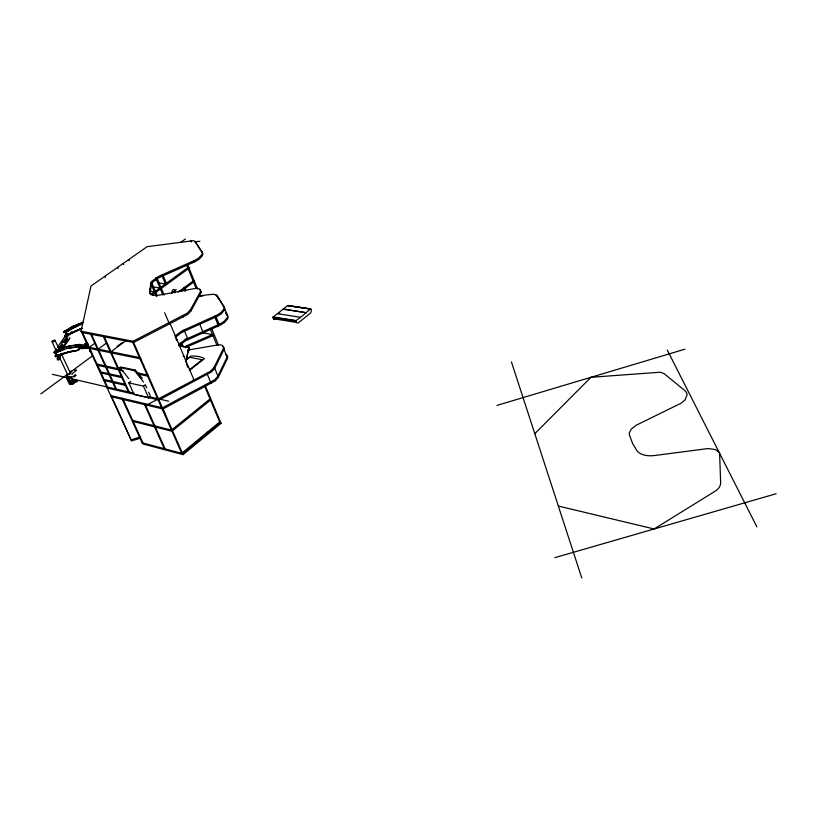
<?xml version="1.0" encoding="UTF-8"?>
<svg xmlns="http://www.w3.org/2000/svg" width="817" height="817" viewBox="0 0 817 817"><rect width="100%" height="100%" fill="white"/><g stroke="black" fill="none" stroke-linecap="round" stroke-linejoin="round"><path stroke-width="1.23" d="M87.153 346.898L87.388 346.479M87.531 345.121L87.439 344.58M88.134 345.193L86.234 345.948A1.205 1.062 4.1 0 0 85.571 347.327A1.205 1.062 4.1 0 0 87.143 347.93L89.472 347.317M89.145 347.225L85.846 348.256M86.418 346.112L87.286 345.805L87.807 346.663M87.531 344.182L87.542 344.069A1.205 1.062 4.2 0 1 87.756 344.263M87.797 343.518L87.848 344.141M86.888 345.54L86.929 343.232A2.819 1.113 -23.5 0 0 84.937 344.039L84.386 344.427A2.819 1.113 -23.5 0 0 84.284 346.142L84.815 346.153A2.819 1.113 -23.5 0 0 86.796 345.591L87.399 345.959A1.205 1.062 4.1 0 1 87.654 347.388A1.205 1.062 4.1 0 1 85.959 347.552M86.52 345.121L84.927 346.132L86.725 345.234M86.929 343.344L84.968 343.937L87 343.314M71.436 380.793L72.213 381.222L71.232 383.122L71.855 384.439L77.125 381.222L76.512 379.905L72.509 380.14L71.436 380.793L72.059 382.111M77.084 381.815L76.512 379.905M71.896 377.965C66.759 377.791 67.474 385.338 73.07 379.619M70.109 382.223L70.078 384.337L66.534 377.607L66.933 376.055M57.476 358.571L57.313 359.746A1.614 0.511 -23.5 0 0 58.834 359.694L59.233 359.521A1.614 0.511 -23.5 0 0 60.295 358.571L59.774 355.038M150.512 294.437A16.177 6.23 -22 0 1 150.369 293.119L151.196 284.592A13.001 4.953 -21.9 0 1 152.248 282.508L159.07 277.566L195.447 261.471L199.266 259.091L202.361 255.741A14.032 5.259 -21.4 0 0 202.493 253.004L195.334 241.556L193.496 240.658L147.162 246.673L90.973 286.011L81.108 331.242L81.659 332.427L133.61 342.486L187.706 314.433L191.004 310.899L200.911 292.843L201.053 291.209L199.94 290.076M81.108 331.242L133.079 341.261L187.195 313.207L190.504 309.674L200.42 291.638C201.625 288.156 196.458 288.003 194.283 288.636L157.793 295.366L153.075 295.315L150.318 293.824A16.177 6.219 -22 0 1 149.868 291.945L150.696 283.428A13.011 4.943 -21.9 0 1 151.758 281.344L158.58 276.401L194.977 260.306L198.797 257.927L201.891 254.577A14.042 5.249 -21.4 0 0 202.024 251.84M185.939 361.063L188.87 347.501L185.97 362.37M55.587 355.803L55.464 356.355A2.216 0.868 -24 0 1 55.791 355.998M90.166 351.279L90.054 350.544M90.013 351.208C88.992 349.339 90.687 353.669 89.921 350.616M86.102 342.905L86.571 344.161L86.52 343.293M226.003 354.221L227.146 355.466L227.065 357.203L217.925 376.065L214.789 379.711L162.409 407.816L110.642 395.551L110.785 394.887L111.194 396.684L162.951 408.99L215.28 380.875L218.405 377.229L227.535 358.346L227.606 356.61L226.472 355.364M87.889 347.154L87.633 347.797M83.171 346.827L83.722 346.531M86.439 344.539L86.52 345.213M86.061 346.694L86.418 347.593M86.326 346.684L87.153 347.245M87.439 346.817L87.225 347.419M73.224 379.956L69.026 381.58L70.446 384.215L69.659 380.201M72.938 380.875L73.591 380.426M64.931 336.481L57.527 347.184M79.157 346.04L75.491 346.122L79.259 345.744L79.024 346.367L82.364 345.53A1.481 0.582 -23.6 0 1 83.13 345.979A1.481 0.582 -23.6 0 1 81.884 346.939L79.831 347.756L80.066 347.102M79.382 345.091L79.698 344.498L80.229 345.244A2.972 2.502 18.5 0 0 79.8 344.539L79.32 345.254L75.746 345.417L79.606 345.244M79.515 348.43A2.788 2.349 18.5 0 1 78.044 349.584L78.361 349.033M77.38 346.234L77.38 345.55L76.818 346.132M75.532 346.275L75.746 345.417M60.08 357.958L59.233 355.109L58.273 355.436A3.064 2.563 19 0 1 55.648 352.954L60.264 349.492L59.049 350.707M57.139 356.12L59.1 355.099L57.139 356.12A2.216 0.868 -24 0 1 55.597 356.059A2.216 0.868 -24 0 1 56.005 354.997M58.211 355.681L61.408 354.118M59.365 349.86L60.264 349.492M55.648 353.781L55.464 352.689L58.63 350.922M60.969 346.357L61.469 345.162M62.266 348.747L64.972 343.702L68.536 339.954M69.026 334.378L68.975 333.724M146.059 405.395L210.143 371.449L213.829 367.844L223.47 348.369C224.614 344.866 219.63 344.376 217.302 345.029L187.706 350.095M69.843 333.499L69.414 334.327M63.144 347.889L69.598 338.759A1.573 0.694 -27.2 0 0 69.098 337.901M58.691 347.981L59.498 346.704M59.233 355.109L67.76 351.933L77.819 350.207A2.788 2.349 18.4 0 0 78.932 346.663M59.192 355.221L59.61 354.486M67.586 330.538L68.301 330.007M86.377 344.733L87.225 344.754M87.348 345.172L86.857 344.488M306.232 312.707L283.336 308.949L277.402 313.697L300.523 317.292L306.232 312.707L283.254 309.255M58.375 350.942L59.927 350.626M58.691 349.359L55.77 350.575M58.456 349.931L58.947 349.186M179.046 345.795L185.602 340.75L220.988 324.757L224.675 322.337L227.616 318.875A13.705 5.678 -21.6 0 0 227.647 315.954L223.817 306.355L216.628 294.998L213.176 294.202L200.267 295.703L199.389 296.357L203.076 295.917M178.576 344.682L185.142 339.647L220.549 323.655L224.236 321.234L227.177 317.762A13.705 5.668 -21.6 0 0 227.208 314.851L225.941 312.819M174.961 336.144L181.558 331.12L217.097 315.107L220.804 312.697L223.766 309.245A13.756 5.617 -21.6 0 0 223.817 306.355M175.441 337.268L182.028 332.233L217.547 316.23L221.254 313.81L224.215 310.358A13.746 5.627 -21.6 0 0 224.256 307.468L217.291 296.367L215.954 295.488M71.232 383.122L76.461 380.497M71.855 384.439L72.754 383.439M65.35 339.484L63.512 342.221L66.126 338.902M59.978 354.69L60.764 353.904M534.798 433.684L590.967 377.291L660.473 372.205L664.282 373.767L684.738 390.526A18.679 9.875 -12.5 0 1 687.077 394.825L685.106 399.819L681.061 403.23L636.177 425.238L631.265 429.119L629.498 432.448A17.31 9.447 -13 0 0 629.662 435.686L632.664 443.662L636.106 449.33A21.63 11.979 -12.6 0 0 638.588 452.434C643.091 455.784 649.076 456.162 654.478 455.529L708.298 448.533L715.559 449.616L719.154 452.414M87.644 347.725L85.091 348.44L84.008 346.745A3.002 1.185 -23.5 0 1 83.794 345.846M83.109 347.654L81.291 348.389L81.343 347.633M83.017 347.031L82.966 348.359C86.296 348.982 84.141 346.878 82.966 348.359M72.029 374.605A2.584 1.042 -24 0 1 72.744 373.277L76.257 370.479L76.022 369.887M64.553 331.345L68.505 329.598M86.275 346.449L86.051 347.256M68.383 329.425L64.645 332.611M121.835 398.206L142.628 443.866L183.079 454.66L221.06 423.318L205.465 386.155M210.5 400.105L171.958 431.243L133.171 421.46M210.03 398.972L171.458 430.099L132.671 420.346M57.905 350.146L58.242 349.89A1.685 0.929 -35.7 0 0 58.875 348.685L58.661 348.277A1.542 0.848 -35.7 0 0 58.426 348.175M283.346 308.969L287.778 305.435L310.726 308.867L311.297 310.419A2.982 2.114 -81.7 0 1 310.092 313.401L298.767 322.511A3.002 2.145 -81.3 0 1 296.377 322.398L273.47 318.742L272.878 317.2L295.795 320.836L300.523 317.292M306.273 312.431L310.726 308.867M272.878 317.2L277.382 313.677M189.146 369.948L202.197 359.735L189.728 357.284L185.725 360.389M189.605 370.285L204.444 358.663A39.349 17.065 -22.8 0 0 191.015 356.038L186.082 359.868M130.74 381.427L128.851 382.867L134.08 394.478L148.684 397.869L150.553 396.408M128.851 382.867L143.465 386.145L145.355 384.695L146.774 387.881M135.356 370.111L120.732 366.976L119.966 367.558L134.591 370.693L135.356 370.111L142.332 378.383M81.853 328.567L68.516 334.909A3.166 2.89 -15.7 0 1 66.014 333.265L65.758 332.182L68.536 329.802M125.961 340.648L111.01 351.729L104.28 336.808M117.127 346.388L122.111 342.691M71.753 331.998L68.485 334.837A3.166 2.89 -15.7 0 1 65.769 332.468M178.208 292.026L194.027 280.374M40.85 393.906L67.903 373.972M69.945 372.47L92.403 355.936M181.057 291.363L194.477 281.477M171.437 293.18L176.268 289.637M106.169 343.273L98.214 349.125L91.473 334.327M95.354 342.874L89.288 347.307L140.32 357.713M150.716 294.651L188.625 267.098M152.115 295.1L189.697 267.762M180.853 242.24L185.408 239.003M65.881 334.51A2.165 0.827 -23.6 0 0 65.309 335.777A2.165 0.827 -23.6 0 0 67.464 335.521L71.314 333.019M74.551 370.315L74.357 369.539M65.197 331.079L72.223 326.514L83.293 322.153M65.391 331.079L72.335 326.718L83.365 322.378M68.393 334.766L65.932 333.397L68.393 334.766L70.303 333.612M56.026 350.197L55.444 350.646L55.985 351.484M71.15 332.713L71.937 332.448M69.731 328.802C67.77 330.252 69.731 327.78 69.915 329.251L65.942 332.274L66.157 333.132M68.945 329.608L69.639 328.659M69.884 371.817L71.242 371.041L71.722 372.041M69.864 333.561L81.761 328.322M65.197 330.803L68.853 329.302M65.38 330.885L68.781 329.139M86.347 344.488L87.48 344.784M86.265 346.551L87.317 346.817M77.176 326.106L65.758 332.182M55.423 352.791L67.055 348.42L79.035 346.643M55.638 352.801L62.725 349.768M55.944 355.15A2.216 0.868 -24 0 0 55.137 356.529A2.216 0.868 -24 0 0 57.21 356.406L57.741 356.171A2.216 0.868 -24 0 0 59.1 354.966M73.101 331.865L81.782 328.383L68.505 334.664A2.982 2.717 -15.7 0 1 65.942 332.437M67.464 335.521L68.516 335.062M184.673 346.622L212.563 334.562L202.698 332.815M185.122 347.695L213.002 335.634M61.408 353.73L62.204 353.587L61.5 353.884M58.599 355.466L72.764 350.942M58.62 355.712L67.872 352.321L77.115 350.554A2.972 2.502 18.4 0 0 79.045 346.653M59.457 350.003L60.356 349.645M81.557 324.359L72.866 328.036L65.952 332.274A2.972 2.717 -15.6 0 1 65.585 331.722M73.663 376.075L74.459 376.596A3.339 1.358 -24.1 0 0 75.695 375.657L75.603 374.88L75.869 375.442L74.316 375.115M56.383 350.871L59.549 349.778M86.51 344.406L87.378 344.11M83.732 346.408L83.191 346.49M84.856 345.979L86.827 345.285M81.71 347.531L84.417 346.949L83.773 346.704M73.99 376.8L68.597 376.525L66.167 377.464L69.67 384.47L69.854 382.744M66.534 377.607L68.761 376.851M140.381 436.962L130.996 439.812L121.804 418.876M139.707 438.402L131.496 440.894L81.138 331.242M59.457 349.635L56.199 350.769L67.74 346.234L79.637 344.386M497.042 405.385L684.942 349.176M554.876 557.654L776.15 493.744M86.388 347.981L85.05 348.052A1.951 0.817 -12.7 0 1 84.508 347.552M62.878 353.393L76.972 350.575M182.12 331.845L184.54 331.171M185.234 339.259L187.655 338.585M60.581 354.466L61.265 354.272A2.002 0.786 -23.9 0 1 59.212 355.426M83.845 346.163A2.819 1.113 -23.5 0 0 84.57 346.755L85.131 346.643M67.055 348.42L78.851 346.582L79.382 345.867M85.683 347.705L85.285 347.766A1.971 0.776 -23.6 0 1 84.631 347.685M194.62 241.944L199.92 241.229M85.867 348.246L82.19 348.583A1.522 0.633 -12.8 0 1 81.159 348.583A1.471 0.613 -12.8 0 1 81.22 347.674M54.535 352.862L58.957 350.064L59.947 350.891M79.698 344.498L82.599 344.876A1.358 0.613 -11.1 0 1 82.364 345.53M55.954 355.477A1.614 0.633 -24 0 0 56.087 356.396A1.614 0.633 -24 0 0 58.211 355.558L58.661 355.609M158.243 282.896L165.442 283.948L162.134 276.044M288.156 305.67L310.797 309.061M287.461 305.681L310.419 309.112M152.759 286.859L159.948 287.941L155.659 277.77M149.634 291.22L154.413 291.965L150.573 282.907M68.597 376.525L67.433 376.341A2.717 1.103 -24.1 0 1 66.892 375.381M296.111 320.581L273.195 316.955L273.777 318.793A2.951 2.145 -81.4 0 0 275.972 319.049M273.338 317.629L295.948 321.224M58.375 355.415L55.648 353.863L58.211 355.824M59.243 351.473L58.998 351.422A1.031 0.94 -14.2 0 0 58.283 351.637M169.282 323.583L170.202 323.736L194.048 380.089L193.139 379.895M175.726 338.779L176.635 338.953M176.237 339.995L177.156 340.158M178.514 345.54L189.156 347.572M183.1 356.202L184.019 356.375M89.829 348.471L140.851 358.918M121.284 369.376L97.029 364.147L100.542 371.868L108.641 373.655M137.287 372.828L148 375.136M97.56 365.301L123.306 370.877M137.92 374.043L148.531 376.331M109.478 373.839L121.396 376.474M101.073 373.012L109.161 374.809M110.009 374.993L121.927 377.638M104.045 379.497L112.133 381.325M112.981 381.519L124.889 384.215M104.566 380.64L112.664 382.479M113.502 382.662L125.42 385.369M52.38 374.339L134.07 393.222M149.817 396.858L168.608 401.208M107.19 388.024L158.978 400.034L211.562 371.929L214.718 368.293L223.94 349.523L224.032 347.797L222.898 346.571M221.06 423.318L220.161 423.104L204.597 386.053M558.358 506.05L654.131 528.987L713.731 492.059C717.152 490.21 720.717 487.055 720.655 482.847L719.603 453.302M207.181 432.305L208.08 432.52M142.127 442.773L182.589 453.547L220.59 422.205L219.691 421.991L181.691 453.302L158.11 399.83M85.091 348.44L85.182 348.461A3.002 1.185 -23.5 0 0 87.133 348.165M86.99 346.122L87.368 346.97M86.939 343.058L86.704 345.52L87.388 346.04M59.253 351.065L58.753 350.595L59.151 351.443M76.257 370.397L76.134 370.326A3.329 1.348 -24 0 0 75.644 370.213M86.571 343.058L86.888 343.763M79.024 346.367L79.831 347.756M273.746 318.405L273.838 318.487A2.482 1.808 -81.4 0 0 274.144 318.691M59.273 356.079L59.212 355.65M195.569 242.445L202.493 253.004M86.827 344.028L86.459 343.232M119.966 367.558L128.902 378.782M134.591 370.693L143.516 382.019M225.737 312.901L227.647 315.954M667.295 350.084L756.899 526.904M57.21 356.406L58.844 359.694L57.741 356.171L59.233 359.521M55.005 340.362L59.243 349.359M61.367 353.863L70.374 372.991M73.152 382.07L73.775 383.387M72.253 383.061L72.876 384.378M52.104 341.69L56.199 351.034A3.248 2.717 19 0 0 56.424 351.749L56.24 350.932M59.008 356.324L67.515 374.319M74.796 381.069L75.409 382.387M76.716 345.571L76.502 346.183M81.996 331.416L107.558 387.095M111.827 397.154L120.252 415.496M120.773 416.65L121.284 417.753M84.651 346.755L85.387 348.369M122.683 398.4L142.975 442.998M98.755 350.299L105.944 366.077M106.476 367.231L116.463 389.147M90.626 334.163L97.366 348.951M97.907 350.125L105.097 365.893M105.628 367.047L115.616 388.953M111.551 352.924L129.229 392.099M103.412 336.645L110.152 351.555M110.683 352.74L117.862 368.641M118.394 369.815L128.371 391.905M144.915 403.669L165.136 448.901M144.047 403.465L164.268 448.666M148.663 392.15L150.083 395.346M143.465 386.145L148.684 397.869M132.742 342.323L139.452 357.529M139.993 358.745L147.142 374.952M147.663 376.147L157.589 398.655M104.699 276.401L105.199 277.535M162.951 408.99L183.079 454.66M133.079 341.261L165.698 415.281M68.046 377.495L68.863 379.374M117.607 267.363L118.087 268.497M123.214 263.442L123.704 264.565M128.79 259.53L129.28 260.654M149.725 288.442L150.226 289.616M149.868 291.945L150.369 293.119M164.697 312.758L168.823 322.501M186.47 364.147L187.9 367.517M151.502 282.233L155.342 291.291M155.812 292.415L157.283 295.877M154.893 293.078L156.364 296.551M150.696 283.428L151.196 284.592M160.418 289.065L162.849 294.835M181.527 342.425L183.508 347.123M180.159 343.017L181.65 346.541M187.593 345.744L189.493 350.258M157.058 278.24L160.857 287.278M161.337 288.401L164.146 295.08M163.349 276.105L166.351 283.285M161.153 275.339L161.643 276.503M184.08 330.058L188.114 339.698M182.906 315.74L183.416 316.965M206.915 373.308L211.133 383.439M184.519 287.38L185.878 290.678M199.797 324.288L202.851 331.702M183.621 288.033L184.979 291.332M190.504 309.674L191.004 310.899M214.238 367.129L218.405 377.229M186.776 265.392L196.274 288.697M211.92 329.067L218.547 345.336M210.153 328.679L216.771 344.856M200.471 291.475L200.911 292.843M223.521 348.195L227.535 358.346M187.665 264.739L197.591 289.136M193.527 261.011L193.997 262.175M215.678 315.811L219.579 325.462M192.363 261.511L192.832 262.676M214.544 316.312L218.456 325.963M190.943 240.719L191.403 241.863M195.334 241.556L195.794 242.7M216.852 295.274L218.129 298.45M172.285 292.782L172.101 292.302A2.083 1.624 -82.4 0 1 175.032 290.321L175.216 290.801A2.083 1.624 -82.4 0 1 174.858 292.854M295.795 320.836L296.377 322.398M511.442 361.921L581.765 577.997M55.638 352.964L55.852 353.638M56.393 351.014L56.598 351.688A3.064 2.563 19 0 1 56.383 351.034L67.78 346.479L79.617 344.713A2.788 2.349 18.5 0 1 79.984 345.285M57.2 358.163L57.415 359M69.629 377.771L69.659 377.954A1.614 0.654 -24.1 0 0 71.457 377.852A2.257 0.919 -24.1 0 1 68.934 377.771M55.464 352.689L55.464 352.954A3.258 2.727 19 0 0 58.252 355.579M275.656 318.998A2.951 2.145 -81.4 0 1 273.47 318.742M279.761 313.146A23.07 16.82 -82.4 0 1 279.24 313.493M58.548 355.119A1.614 0.633 -24 0 1 58.426 355.334M58.17 350.84A1.164 0.97 19 0 1 58.773 350.36M79.943 347.797A2.972 2.502 18.5 0 1 79.024 348.757M75.981 346.857A1.164 0.98 18.5 0 1 76.451 346.582M79.678 346.561A2.972 2.502 18.5 0 1 78.115 349.737M79.698 347.225A2.788 2.349 18.5 0 1 79.698 347.848M58.13 350.973A1.164 0.97 19 0 1 58.824 350.248M76.032 346.725A1.164 0.98 18.5 0 1 76.492 346.449M76.134 346.255A1.164 0.98 18.5 0 1 77.707 345.611M54.974 351.8A1.593 0.531 -33.4 0 1 56.986 350.677A1.593 0.531 -33.4 0 1 56.812 351.678A1.593 0.531 -33.4 0 1 54.831 352.638M54.351 352.791A1.92 0.633 -33.4 0 1 54.31 352.423M54.708 351.861A1.92 0.633 -33.4 0 1 55.045 351.545L58.957 350.064L59.222 350.85A1.031 0.705 39.5 0 0 58.436 350.922M58.947 354.987A1.614 0.633 -24 0 1 58.436 355.436M58.078 355.65A1.614 0.633 -24 0 1 57.701 355.824M56.935 356.028A1.614 0.633 -24 0 1 56.107 355.763M61.949 353.261A1.991 1.665 18.9 0 1 61.571 354.037M59.447 354.915A2.216 0.868 -24 0 1 56.455 356.365A2.216 0.868 -24 0 1 56.067 355.119M67.382 331.263A1.123 1.031 -15.6 0 1 67.985 329.884M67.351 330.395A1.123 1.031 -15.6 0 1 67.954 329.802M64.778 331.334A1.563 0.582 -34 0 1 66.943 330.568A1.563 0.582 -34 0 1 65.166 332.294M64.104 332.58A1.869 0.705 -34 0 1 64.063 331.968M68.567 334.602A1.573 0.603 -23.6 0 1 68.117 335.041M67.801 335.246A1.573 0.603 -23.6 0 1 66.34 335.705A1.573 0.603 -23.6 0 1 65.748 335.327M71.661 332.151A1.94 1.767 -15.8 0 1 71.528 332.611M69.036 333.836A2.165 0.827 -23.6 0 1 68.179 335.297A2.165 0.827 -23.6 0 1 65.534 335.971A2.165 0.827 -23.6 0 1 65.942 334.633M86.071 343.937A1.205 1.062 4.2 0 1 86.347 343.804M86.071 344.039A1.205 1.062 4.2 0 1 86.347 343.906M85.744 347.348A1.205 1.062 4.1 0 1 85.509 346.837M83.436 347.603A1.256 0.521 -12.8 0 1 82.68 348.359A1.256 0.521 -12.8 0 1 81.169 348.389A1.256 0.521 -12.8 0 1 81.383 347.715M82.068 345.989A1.481 0.582 -23.6 0 1 82.956 346.51A1.481 0.582 -23.6 0 1 81.057 347.521A1.481 0.582 -23.6 0 1 80.505 346.827M69.874 372.644A1.848 0.746 -24.1 0 1 70.395 373.563A1.848 0.746 -24.1 0 1 68.025 374.666A1.848 0.746 -24.1 0 1 67.505 373.747M69.731 372.787A1.573 0.633 -24.1 0 1 70.18 373.583A1.573 0.633 -24.1 0 1 68.158 374.523A1.573 0.633 -24.1 0 1 67.719 373.737M61.183 354.108A1.593 0.623 -23.9 0 1 59.324 355.221M71.579 378.077A2.257 0.919 -24.1 0 1 69.036 377.985M67.923 335.174A1.573 0.603 -23.6 0 1 65.748 336.114A1.573 0.603 -23.6 0 1 65.707 335.144M68.699 334.582A2.165 0.827 -23.6 0 1 66.953 336.063A2.165 0.827 -23.6 0 1 64.778 336.226A2.165 0.827 -23.6 0 1 65.769 334.807M64.972 336.696A2.165 0.827 -23.6 0 0 67.862 336.257L62.582 341.925L59.12 348.879A2.032 1.123 -35.7 0 1 58.395 349.993M57.547 350.36A1.542 0.848 -35.7 0 1 56.312 350.452L56.087 350.044A1.685 0.929 -35.7 0 1 56.455 349.135M56.25 349.094A2.032 1.123 -35.7 0 0 55.811 350.176L56.077 350.667A1.848 1.021 -35.7 0 0 57.568 350.564M60.101 347.623A10.59 6.761 85.2 0 1 61.949 344.886L62.041 345.009A10.692 6.883 84.6 0 1 59.753 348.9M67.586 338.851C62.695 346.357 63.297 339.249 67.586 338.851M60.642 348.522C62.133 350.871 64.553 338.33 60.642 348.522M73.898 381.079L72.917 381.478L73.898 381.079M71.937 379.027L72.713 378.812L71.978 378.965M54.616 352.576A1.614 0.633 -24 0 0 56.782 351.126A1.614 0.633 -24 0 0 54.453 351.453A1.614 0.633 -24 0 0 54.616 352.576M52.748 341.874A1.603 0.613 -23.8 0 0 55.035 340.515A1.603 0.613 -23.8 0 0 52.88 340.679A1.603 0.613 -23.8 0 0 52.748 341.874M64.165 332.356A1.583 0.603 -23.6 0 0 66.412 331.028A1.583 0.603 -23.6 0 0 64.277 331.191A1.583 0.603 -23.6 0 0 64.165 332.356"/></g></svg>
